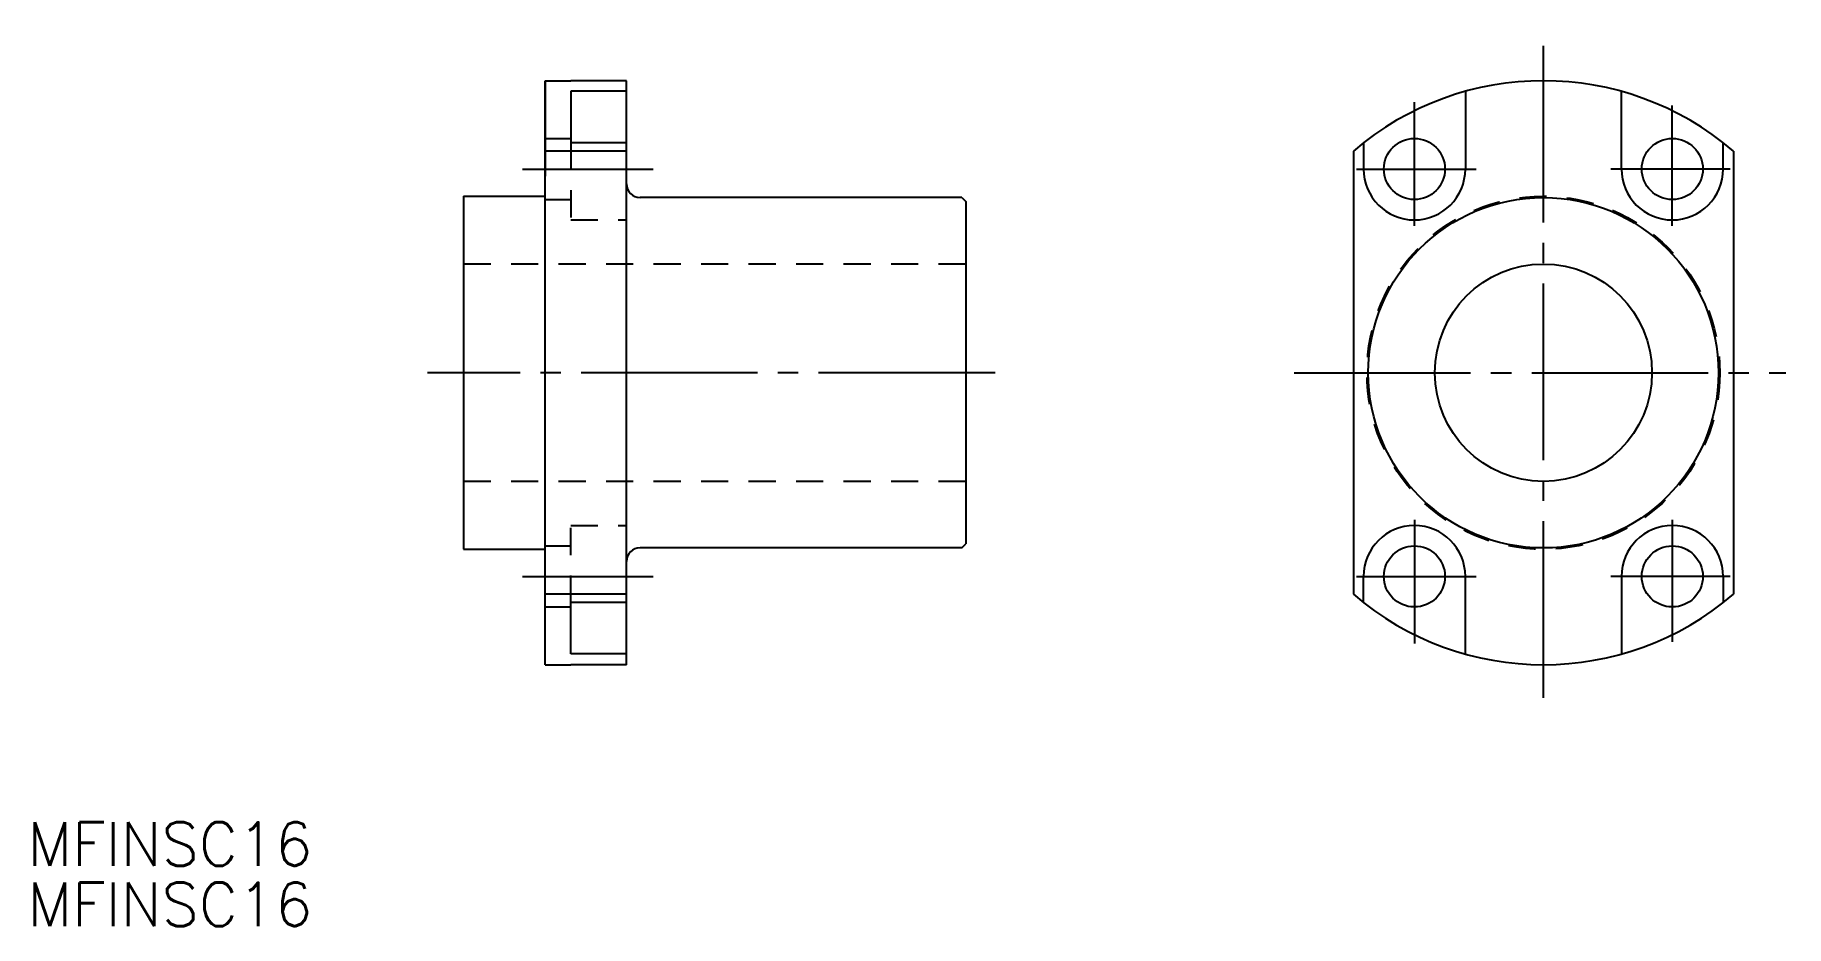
# Model space of a CAD drawing. Extents: x 80 to 209, y 139 to 205.
import ezdxf

# ---------------------------------------------------------------- set-up
doc = ezdxf.new("R2010")
doc.units = 0
doc.linetypes.add('CENTER', pattern=[17.5, 13, -1.5, 1.5, -1.5])
doc.linetypes.add('DASHED', pattern=[3.5, 2, -1.5])
doc.layers.get('0').update_dxf_attribs({"linetype": 'CONTINUOUS'})
doc.layers.add('CENTER', color=1, linetype='CENTER')
doc.layers.add('SIZE', color=7, linetype='CONTINUOUS')
doc.styles.get("Standard").update_dxf_attribs({"font": 'txt.shx', "bigfont": '@extfont2.shx'})

msp = doc.modelspace()

# ---------------------------------------------------------------- linework, layer by layer
at = {"color": 7, "linetype": 'CONTINUOUS'}
for p, q in [((117.64, 201.51), (117.64, 194.48)), ((117.64, 201.51), (119.54, 201.51)), ((117.64, 158.51), (117.64, 201.51)), ((123.64, 201.51), (119.54, 201.51)), ((123.64, 158.51), (123.64, 201.51)), ((123.64, 200.73), (119.54, 200.73)), ((119.54, 200.73), (119.54, 196.95)), ((185.45, 200.73), (185.45, 195.01)), ((196.95, 195.01), (196.95, 200.73)), ((123.64, 196.33), (117.64, 196.33)), ((177.2, 196.33), (177.2, 163.7)), ((177.95, 196.95), (177.95, 195.01)), ((204.45, 195.01), (204.45, 196.95)), ((205.2, 196.33), (205.2, 163.7)), ((111.64, 193.01), (111.64, 167.01)), ((111.64, 193.01), (117.64, 193.01)), ((148.34, 192.91), (124.64, 192.91)), ((148.34, 192.91), (148.64, 192.61)), ((148.64, 192.61), (148.64, 167.41)), ((111.64, 167.01), (117.64, 167.01)), ((148.34, 167.11), (124.64, 167.11)), ((148.34, 167.11), (148.64, 167.41)), ((177.95, 163.08), (177.95, 165.01)), ((185.45, 159.3), (185.45, 165.01)), ((196.95, 165.01), (196.95, 159.3)), ((204.45, 165.01), (204.45, 163.08)), ((123.64, 163.7), (117.64, 163.7)), ((119.54, 159.3), (119.54, 163.08)), ((123.64, 159.3), (119.54, 159.3)), ((117.64, 158.51), (119.54, 158.51)), ((123.64, 158.51), (119.54, 158.51))]:
    msp.add_line(p, q, dxfattribs=at)
at = {"color": 3, "linetype": 'DASHED'}
for p, q in [((117.64, 197.26), (119.54, 197.26)), ((119.54, 196.95), (119.54, 191.26)), ((117.64, 192.76), (119.54, 192.76)), ((119.54, 191.26), (123.64, 191.26)), ((148.64, 188.01), (111.64, 188.01)), ((148.64, 172.01), (111.64, 172.01)), ((119.54, 168.76), (123.64, 168.76)), ((119.54, 163.08), (119.54, 168.76)), ((119.54, 163.08), (119.54, 168.76)), ((117.64, 167.26), (119.54, 167.26)), ((117.64, 162.76), (119.54, 162.76))]:
    msp.add_line(p, q, dxfattribs=at)
at = {"color": 7, "linetype": 'CONTINUOUS'}
for centre, radius in [((181.7, 195.01), 2.25), ((200.7, 195.01), 2.25), ((191.2, 180.01), 8), ((181.7, 165.01), 2.25), ((200.7, 165.01), 2.25)]:
    msp.add_circle(centre, radius, dxfattribs=at)
at = {"color": 3, "linetype": 'DASHED'}
msp.add_circle((191.2, 180.01), 13, dxfattribs=at)
at = {"color": 7, "linetype": 'CONTINUOUS'}
for centre, radius, start, end in [((191.2, 180.01), 21.5, 49.3707, 130.6293), ((181.7, 195.01), 3.75, 180, 0), ((200.7, 195.01), 3.75, 180, 0), ((124.64, 193.91), 1, 180, 270), ((181.7, 165.01), 3.75, 0, 180), ((200.7, 165.01), 3.75, 0, 180), ((124.64, 166.11), 1, 90, 180), ((191.2, 180.01), 21.5, 229.3707, 310.6293)]:
    msp.add_arc(centre, radius, start, end, dxfattribs=at)
at = {"layer": 'CENTER', "color": 1, "linetype": 'CENTER'}
for p, q in [((191.2, 156.08), (191.2, 204.87)), ((181.7, 190.83), (181.7, 199.93)), ((200.7, 190.83), (200.7, 199.68)), ((115.98, 195.01), (125.61, 195.01)), ((177.44, 195.01), (186.24, 195.01)), ((204.97, 195.01), (196.17, 195.01)), ((150.8, 180.01), (108.98, 180.01)), ((172.84, 180.01), (209.07, 180.01)), ((181.7, 169.19), (181.7, 160.06)), ((200.7, 169.19), (200.7, 160.19)), ((115.98, 165.01), (125.61, 165.01)), ((177.44, 165.01), (186.24, 165.01)), ((204.97, 165.01), (196.17, 165.01))]:
    msp.add_line(p, q, dxfattribs=at)
at = {"layer": 'SIZE', "color": 7, "linetype": 'CONTINUOUS'}
for p, q in [((123.64, 196.95), (119.54, 196.95)), ((123.64, 163.08), (119.54, 163.08))]:
    msp.add_line(p, q, dxfattribs=at)
msp.add_circle((191.2, 180.01), 12.9, dxfattribs=at)

# ---------------------------------------------------------------- texts
at = {"color": 7, "linetype": 'CONTINUOUS'}
for p in [(79.51, 143.71), (79.51, 139.27)]:
    msp.add_text('MFINSC16', height=3.2, dxfattribs=at).set_placement(p)

doc.saveas('drawing.dxf')
